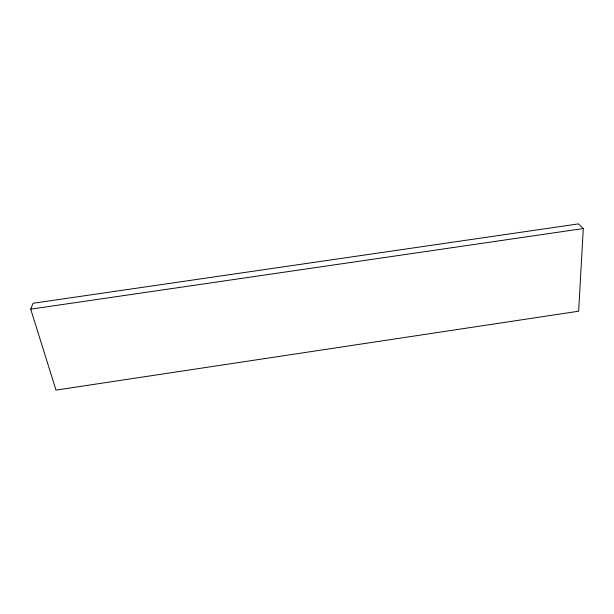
<?xml version="1.0" encoding="UTF-8"?>
<svg xmlns="http://www.w3.org/2000/svg" width="614" height="614" viewBox="0 0 614 614"><rect width="100%" height="100%" fill="white"/><g stroke="black" fill="none" stroke-linecap="round" stroke-linejoin="round"><path stroke-width="0.92" d="M583.3 228.546L578.634 311.214L56.004 390.105L30.7 309.149L33.133 303.255L578.434 223.895L583.3 228.546L30.7 309.149"/></g></svg>
